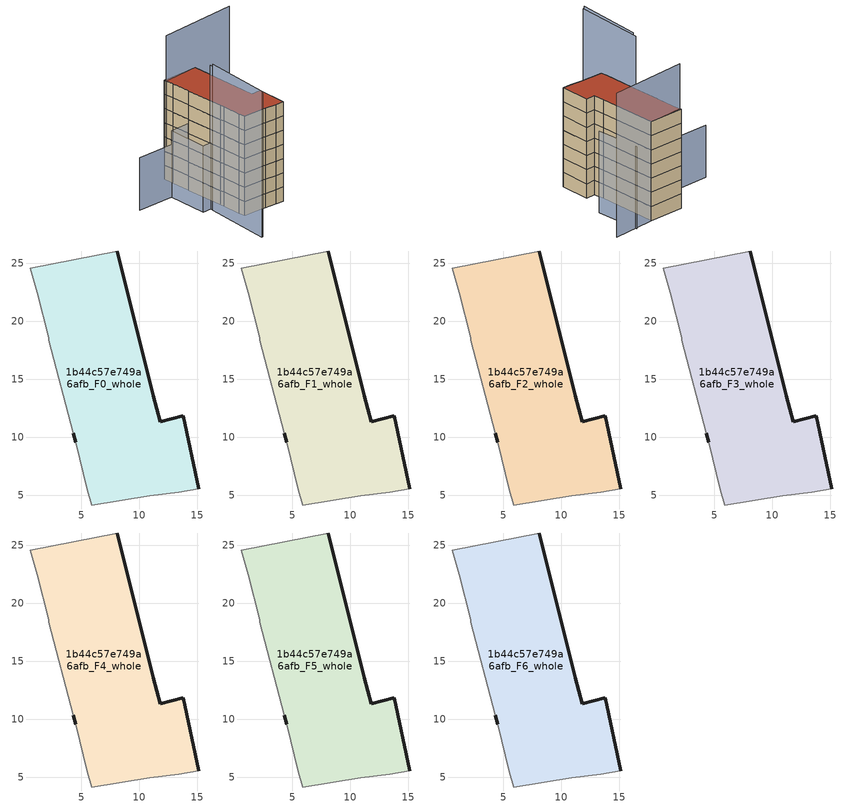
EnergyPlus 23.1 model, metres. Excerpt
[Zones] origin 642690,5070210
1b44c57e749a6afb_F0_whole
 floor ground (EU_floor_Construction): 8.11,26.05 11.21,13.54 11.81,11.34 13.81,11.84 15.11,5.54 13.41,5.24 10.91,4.94 5.91,4.14 5.51,5.44 4.51,9.54 4.31,10.34 2.21,18.35 2.21,18.55 1.21,22.45 0.61,24.55 z0
 wall outside (EU_wall_Construction): 4.31,10.34 4.51,9.54 / 15.11,5.54 13.81,11.84 11.81,11.34 11.21,13.54 8.11,26.05 z0:3
 wall adiabatic (EU_wall_Construction): 4.51,9.54 5.51,5.44 5.91,4.14 10.91,4.94 13.41,5.24 15.11,5.54 / 8.11,26.05 0.61,24.55 1.21,22.45 2.21,18.55 2.21,18.35 4.31,10.34 z0:3
1b44c57e749a6afb_F1_whole
 floor to 1b44c57e749a6afb_F0_whole (EU_floor_Construction): 8.11,26.05 11.21,13.54 11.81,11.34 13.81,11.84 15.11,5.54 13.41,5.24 10.91,4.94 5.91,4.14 5.51,5.44 4.51,9.54 4.31,10.34 2.21,18.35 2.21,18.55 1.21,22.45 0.61,24.55 z3
 wall outside (EU_wall_Construction): 4.31,10.34 4.51,9.54 / 15.11,5.54 13.81,11.84 11.81,11.34 11.21,13.54 8.11,26.05 z3:6
 wall adiabatic (EU_wall_Construction): 4.51,9.54 5.51,5.44 5.91,4.14 10.91,4.94 13.41,5.24 15.11,5.54 / 8.11,26.05 0.61,24.55 1.21,22.45 2.21,18.55 2.21,18.35 4.31,10.34 z3:6
1b44c57e749a6afb_F2_whole
 floor to 1b44c57e749a6afb_F1_whole (EU_floor_Construction): 8.11,26.05 11.21,13.54 11.81,11.34 13.81,11.84 15.11,5.54 13.41,5.24 10.91,4.94 5.91,4.14 5.51,5.44 4.51,9.54 4.31,10.34 2.21,18.35 2.21,18.55 1.21,22.45 0.61,24.55 z6
 wall outside (EU_wall_Construction): 4.31,10.34 4.51,9.54 / 15.11,5.54 13.81,11.84 11.81,11.34 11.21,13.54 8.11,26.05 z6:9
 wall adiabatic (EU_wall_Construction): 4.51,9.54 5.51,5.44 5.91,4.14 10.91,4.94 13.41,5.24 15.11,5.54 / 8.11,26.05 0.61,24.55 1.21,22.45 2.21,18.55 2.21,18.35 4.31,10.34 z6:9
1b44c57e749a6afb_F3_whole
 floor to 1b44c57e749a6afb_F2_whole (EU_floor_Construction): 8.11,26.05 11.21,13.54 11.81,11.34 13.81,11.84 15.11,5.54 13.41,5.24 10.91,4.94 5.91,4.14 5.51,5.44 4.51,9.54 4.31,10.34 2.21,18.35 2.21,18.55 1.21,22.45 0.61,24.55 z9
 wall outside (EU_wall_Construction): 4.31,10.34 4.51,9.54 / 15.11,5.54 13.81,11.84 11.81,11.34 11.21,13.54 8.11,26.05 z9:12
 wall adiabatic (EU_wall_Construction): 4.51,9.54 5.51,5.44 5.91,4.14 10.91,4.94 13.41,5.24 15.11,5.54 / 8.11,26.05 0.61,24.55 1.21,22.45 2.21,18.55 2.21,18.35 4.31,10.34 z9:12
1b44c57e749a6afb_F4_whole
 floor to 1b44c57e749a6afb_F3_whole (EU_floor_Construction): 8.11,26.05 11.21,13.54 11.81,11.34 13.81,11.84 15.11,5.54 13.41,5.24 10.91,4.94 5.91,4.14 5.51,5.44 4.51,9.54 4.31,10.34 2.21,18.35 2.21,18.55 1.21,22.45 0.61,24.55 z12
 wall outside (EU_wall_Construction): 4.31,10.34 4.51,9.54 / 15.11,5.54 13.81,11.84 11.81,11.34 11.21,13.54 8.11,26.05 z12:15
 wall adiabatic (EU_wall_Construction): 4.51,9.54 5.51,5.44 5.91,4.14 10.91,4.94 13.41,5.24 15.11,5.54 / 8.11,26.05 0.61,24.55 1.21,22.45 2.21,18.55 2.21,18.35 4.31,10.34 z12:15
1b44c57e749a6afb_F5_whole
 floor to 1b44c57e749a6afb_F4_whole (EU_floor_Construction): 8.11,26.05 11.21,13.54 11.81,11.34 13.81,11.84 15.11,5.54 13.41,5.24 10.91,4.94 5.91,4.14 5.51,5.44 4.51,9.54 4.31,10.34 2.21,18.35 2.21,18.55 1.21,22.45 0.61,24.55 z15
 wall outside (EU_wall_Construction): 4.31,10.34 4.51,9.54 / 15.11,5.54 13.81,11.84 11.81,11.34 11.21,13.54 8.11,26.05 z15:18
 wall adiabatic (EU_wall_Construction): 4.51,9.54 5.51,5.44 5.91,4.14 10.91,4.94 13.41,5.24 15.11,5.54 / 8.11,26.05 0.61,24.55 1.21,22.45 2.21,18.55 2.21,18.35 4.31,10.34 z15:18
1b44c57e749a6afb_F6_whole
 floor to 1b44c57e749a6afb_F5_whole (EU_floor_Construction): 8.11,26.05 11.21,13.54 11.81,11.34 13.81,11.84 15.11,5.54 13.41,5.24 10.91,4.94 5.91,4.14 5.51,5.44 4.51,9.54 4.31,10.34 2.21,18.35 2.21,18.55 1.21,22.45 0.61,24.55 z18
 wall outside (EU_wall_Construction): 4.31,10.34 4.51,9.54 / 15.11,5.54 13.81,11.84 11.81,11.34 11.21,13.54 8.11,26.05 z18:21
 wall adiabatic (EU_wall_Construction): 4.51,9.54 5.51,5.44 5.91,4.14 10.91,4.94 13.41,5.24 15.11,5.54 / 8.11,26.05 0.61,24.55 1.21,22.45 2.21,18.55 2.21,18.35 4.31,10.34 z18:21
 roof outside (EU_roof_Construction): 15.11,5.54 13.81,11.84 11.81,11.34 11.21,13.54 8.11,26.05 0.61,24.55 1.21,22.45 2.21,18.55 2.21,18.35 4.31,10.34 4.51,9.54 5.51,5.44 5.91,4.14 10.91,4.94 13.41,5.24 z21
shading: 1.83,9.85 4.46,-4.86 z0:30.3; 4.2,-4.9 1.9,9.14 z0:30.8; -0.06,9.39 -1.9,17.75 / -1.9,17.75 2.47,18.71 / 2.47,18.71 4.31,10.34 / 4.31,10.34 -0.06,9.39 z0:14; 0.99,24.63 2.21,18.55 / 2.21,18.55 -9.8,16.15 z0:11.1; 14.9,18.24 12.18,27.48 z0:17.4; 17.11,28.41 0.73,24.1 z0:30.5
[Building]
EU S2 Campaign: North Axis=0; Terrain=City; Solar Distribution=FullExterior
[Site:Location]
Lyon-Bron: Latitude=45.75; Longitude=5; Time Zone=1; Elevation=198
[SizingPeriod:WeatherFileDays]
AnnualSizingPeriod: Begin Month=1; Begin Day of Month=1; End Month=12; End Day of Month=31; Day of Week for Start Day=Monday; Use Weather File Daylight Saving Period=No; Use Weather File Rain and Snow Indicators=No
[MATERIAL]
EU_InternalMass_Material: Roughness=MediumRough; Thickness=0.1; Conductivity=1; Density=1800; Specific Heat=900; Thermal Absorptance=0.9; Solar Absorptance=0.7; Visible Absorptance=0.7
[MATERIAL:NOMASS] Roughness=MediumRough; Thermal Absorptance=0.9; Solar Absorptance=0.7; Visible Absorptance=0.7
Name | Thermal Resistance
EU_wall_NoMass | 0.776494
EU_roof_NoMass | 0.486893
EU_floor_NoMass | 0.421597
[CONSTRUCTION]
EU_wall_Construction: EU_wall_NoMass
EU_roof_Construction: EU_roof_NoMass
EU_floor_Construction: EU_floor_NoMass
EU_InternalMass_Construction: EU_InternalMass_Material
[ZONE] Type=1; Multiplier=1; Ceiling Height=autocalculate; Floor Area=autocalculate; Part of Total Floor Area=Yes
Name | Volume
1b44c57e749a6afb_F0_whole | 517.592
1b44c57e749a6afb_F1_whole; 1b44c57e749a6afb_F2_whole; 1b44c57e749a6afb_F3_whole; 1b44c57e749a6afb_F4_whole; 1b44c57e749a6afb_F5_whole; 1b44c57e749a6afb_F6_whole | 517.593
[INTERNALMASS] Construction=EU_InternalMass_Construction; Surface Area=172.531
Name | Zone or ZoneList
1b44c57e749a6afb_F0_whole_EU_InternalMass | 1b44c57e749a6afb_F0_whole
1b44c57e749a6afb_F1_whole_EU_InternalMass | 1b44c57e749a6afb_F1_whole
1b44c57e749a6afb_F2_whole_EU_InternalMass | 1b44c57e749a6afb_F2_whole
1b44c57e749a6afb_F3_whole_EU_InternalMass | 1b44c57e749a6afb_F3_whole
1b44c57e749a6afb_F4_whole_EU_InternalMass | 1b44c57e749a6afb_F4_whole
1b44c57e749a6afb_F5_whole_EU_InternalMass | 1b44c57e749a6afb_F5_whole
1b44c57e749a6afb_F6_whole_EU_InternalMass | 1b44c57e749a6afb_F6_whole
[OTHEREQUIPMENT] Fuel Type=Electricity; Design Level Calculation Method=Watts/Area; Power per Zone Floor Area=1; Fraction Latent=0; Fraction Radiant=0; Fraction Lost=0; Carbon Dioxide Generation Rate=0; EndUse Subcategory=EU_Step8_InternalGains
Name | Zone or ZoneList or Space or SpaceList | Schedule
EU_Step8_InternalGain_1b44c57e749a6afb_F0_whole_f000 | 1b44c57e749a6afb_F0_whole | EU_Step8_GainSchedule_1b44c57e749a6afb_F0_whole_f000
EU_Step8_InternalGain_1b44c57e749a6afb_F1_whole_f000 | 1b44c57e749a6afb_F1_whole | EU_Step8_GainSchedule_1b44c57e749a6afb_F1_whole_f000
EU_Step8_InternalGain_1b44c57e749a6afb_F2_whole_f000 | 1b44c57e749a6afb_F2_whole | EU_Step8_GainSchedule_1b44c57e749a6afb_F2_whole_f000
EU_Step8_InternalGain_1b44c57e749a6afb_F3_whole_f000 | 1b44c57e749a6afb_F3_whole | EU_Step8_GainSchedule_1b44c57e749a6afb_F3_whole_f000
EU_Step8_InternalGain_1b44c57e749a6afb_F4_whole_f000 | 1b44c57e749a6afb_F4_whole | EU_Step8_GainSchedule_1b44c57e749a6afb_F4_whole_f000
EU_Step8_InternalGain_1b44c57e749a6afb_F5_whole_f000 | 1b44c57e749a6afb_F5_whole | EU_Step8_GainSchedule_1b44c57e749a6afb_F5_whole_f000
EU_Step8_InternalGain_1b44c57e749a6afb_F6_whole_f000 | 1b44c57e749a6afb_F6_whole | EU_Step8_GainSchedule_1b44c57e749a6afb_F6_whole_f000
[ZONEVENTILATION:DESIGNFLOWRATE] Schedule=EU_AlwaysOn; Design Flow Rate Calculation Method=AirChanges/Hour; Air Changes per Hour=0.693814; Ventilation Type=Natural; Fan Pressure Rise=0; Fan Total Efficiency=1; Constant Term Coefficient=1; Temperature Term Coefficient=0; Velocity Term Coefficient=0; Velocity Squared Term Coefficient=0; Minimum Indoor Temperature=-100; Maximum Indoor Temperature=100; Delta Temperature=-100; Minimum Outdoor Temperature=-100; Maximum Outdoor Temperature=100; Maximum Wind Speed=40
Name | Zone or ZoneList or Space or SpaceList
EU_ConstantAir_1b44c57e749a6afb_F0_whole | 1b44c57e749a6afb_F0_whole
EU_ConstantAir_1b44c57e749a6afb_F1_whole | 1b44c57e749a6afb_F1_whole
EU_ConstantAir_1b44c57e749a6afb_F2_whole | 1b44c57e749a6afb_F2_whole
EU_ConstantAir_1b44c57e749a6afb_F3_whole | 1b44c57e749a6afb_F3_whole
EU_ConstantAir_1b44c57e749a6afb_F4_whole | 1b44c57e749a6afb_F4_whole
EU_ConstantAir_1b44c57e749a6afb_F5_whole | 1b44c57e749a6afb_F5_whole
EU_ConstantAir_1b44c57e749a6afb_F6_whole | 1b44c57e749a6afb_F6_whole
[HVACTEMPLATE:THERMOSTAT] Constant Heating Setpoint=20; Constant Cooling Setpoint=50
EU_HeatOnly_1b44c57e749a6afb_F0_whole; EU_HeatOnly_1b44c57e749a6afb_F1_whole; EU_HeatOnly_1b44c57e749a6afb_F2_whole; EU_HeatOnly_1b44c57e749a6afb_F3_whole; EU_HeatOnly_1b44c57e749a6afb_F4_whole; EU_HeatOnly_1b44c57e749a6afb_F5_whole; EU_HeatOnly_1b44c57e749a6afb_F6_whole
[HVACTEMPLATE:ZONE:IDEALLOADSAIRSYSTEM] System Availability Schedule=EU_AlwaysOn; Maximum Heating Supply Air Temperature=50; Minimum Cooling Supply Air Temperature=13; Maximum Heating Supply Air Humidity Ratio=0.0156; Minimum Cooling Supply Air Humidity Ratio=0.0077; Heating Limit=NoLimit; Cooling Limit=NoLimit; Heating Availability Schedule=EU_AlwaysOn; Cooling Availability Schedule=EU_CoolingOff; Dehumidification Control Type=ConstantSensibleHeatRatio; Cooling Sensible Heat Ratio=0.7; Dehumidification Setpoint=60; Humidification Control Type=None; Humidification Setpoint=30; Outdoor Air Method=None; Outdoor Air Flow Rate per Person=0.00944; Outdoor Air Flow Rate per Zone Floor Area=0; Outdoor Air Flow Rate per Zone=0; Demand Controlled Ventilation Type=None; Outdoor Air Economizer Type=NoEconomizer; Heat Recovery Type=None; Sensible Heat Recovery Effectiveness=0.7; Latent Heat Recovery Effectiveness=0.65
Name | Template Thermostat
1b44c57e749a6afb_F0_whole | EU_HeatOnly_1b44c57e749a6afb_F0_whole
1b44c57e749a6afb_F1_whole | EU_HeatOnly_1b44c57e749a6afb_F1_whole
1b44c57e749a6afb_F2_whole | EU_HeatOnly_1b44c57e749a6afb_F2_whole
1b44c57e749a6afb_F3_whole | EU_HeatOnly_1b44c57e749a6afb_F3_whole
1b44c57e749a6afb_F4_whole | EU_HeatOnly_1b44c57e749a6afb_F4_whole
1b44c57e749a6afb_F5_whole | EU_HeatOnly_1b44c57e749a6afb_F5_whole
1b44c57e749a6afb_F6_whole | EU_HeatOnly_1b44c57e749a6afb_F6_whole
[SIZING:ZONE] Zone Cooling Design Supply Air Temperature Input Method=SupplyAirTemperature; Zone Cooling Design Supply Air Temperature=13; Zone Heating Design Supply Air Temperature Input Method=SupplyAirTemperature; Zone Heating Design Supply Air Temperature=50; Zone Cooling Design Supply Air Humidity Ratio=0.008; Zone Heating Design Supply Air Humidity Ratio=0.008; Cooling Design Air Flow Method=DesignDay; Cooling Design Air Flow Rate=0; Cooling Minimum Air Flow per Zone Floor Area=0.000762; Cooling Minimum Air Flow=0; Cooling Minimum Air Flow Fraction=0.2; Heating Design Air Flow Method=DesignDay; Heating Design Air Flow Rate=0; Heating Maximum Air Flow per Zone Floor Area=0.002032; Heating Maximum Air Flow=0.141576; Heating Maximum Air Flow Fraction=0.3; Account for Dedicated Outdoor Air System=No; Dedicated Outdoor Air System Control Strategy=NeutralSupplyAir; Dedicated Outdoor Air Low Setpoint Temperature for Design=autosize; Dedicated Outdoor Air High Setpoint Temperature for Design=autosize; Zone Load Sizing Method=Sensible Load Only No Latent Load; Zone Latent Cooling Design Supply Air Humidity Ratio Input Method=HumidityRatioDifference; Zone Cooling Design Supply Air Humidity Ratio Difference=0.005; Zone Latent Heating Design Supply Air Humidity Ratio Input Method=HumidityRatioDifference; Zone Humidification Design Supply Air Humidity Ratio Difference=0.005
1b44c57e749a6afb_F0_whole; 1b44c57e749a6afb_F1_whole; 1b44c57e749a6afb_F2_whole; 1b44c57e749a6afb_F3_whole; 1b44c57e749a6afb_F4_whole; 1b44c57e749a6afb_F5_whole; 1b44c57e749a6afb_F6_whole
[SCHEDULE:CONSTANT]
Name | Hourly Value
EU_AlwaysOn | 1
EU_CoolingOff | 0
[SCHEDULE:FILE] Column Number=1; Rows to Skip at Top=0; Number of Hours of Data=8760; Column Separator=Comma; Interpolate to Timestep=No; Minutes per Item=60; Adjust Schedule for Daylight Savings=Yes
Name | File
EU_Step8_GainSchedule_1b44c57e749a6afb_F0_whole_f000 | ../../schedules/1b44c57e749a6afb/1b44c57e749a6afb_F0_whole_f000_gain.csv
EU_Step8_GainSchedule_1b44c57e749a6afb_F1_whole_f000 | ../../schedules/1b44c57e749a6afb/1b44c57e749a6afb_F1_whole_f000_gain.csv
EU_Step8_GainSchedule_1b44c57e749a6afb_F2_whole_f000 | ../../schedules/1b44c57e749a6afb/1b44c57e749a6afb_F2_whole_f000_gain.csv
EU_Step8_GainSchedule_1b44c57e749a6afb_F3_whole_f000 | ../../schedules/1b44c57e749a6afb/1b44c57e749a6afb_F3_whole_f000_gain.csv
EU_Step8_GainSchedule_1b44c57e749a6afb_F4_whole_f000 | ../../schedules/1b44c57e749a6afb/1b44c57e749a6afb_F4_whole_f000_gain.csv
EU_Step8_GainSchedule_1b44c57e749a6afb_F5_whole_f000 | ../../schedules/1b44c57e749a6afb/1b44c57e749a6afb_F5_whole_f000_gain.csv
EU_Step8_GainSchedule_1b44c57e749a6afb_F6_whole_f000 | ../../schedules/1b44c57e749a6afb/1b44c57e749a6afb_F6_whole_f000_gain.csv
